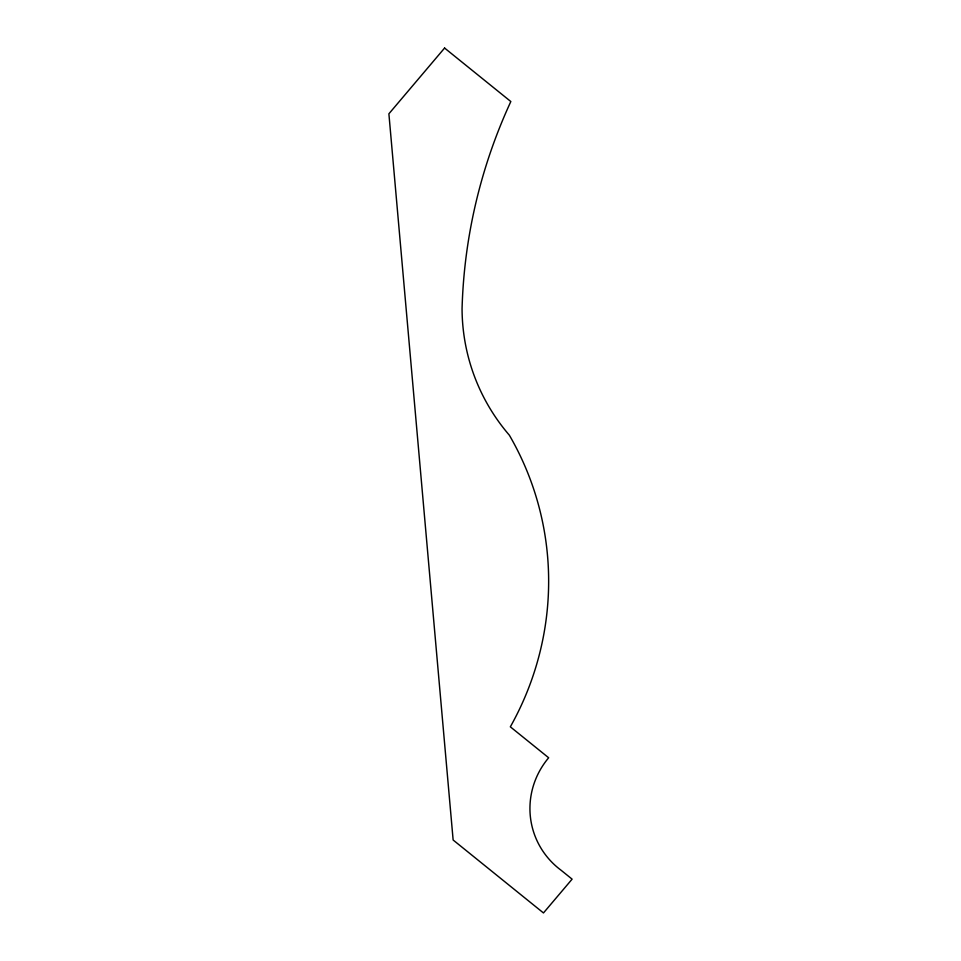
<?xml version="1.0" encoding="UTF-8"?>
<svg xmlns="http://www.w3.org/2000/svg" width="961" height="961" viewBox="0 0 961 961"><rect width="100%" height="100%" fill="white"/><g stroke="black" fill="none" stroke-linecap="round" stroke-linejoin="round"><path stroke-width="1.44" d="M444.583 48.05L388.893 113.794L453.136 840.01L543.47 912.95L572.107 879.147L561.008 870.185A80.544 78.442 -18.8 0 1 548.659 757.773L510.339 726.828A306.042 298.078 -18.8 0 0 509.342 435.177A204.789 199.456 -18.8 0 1 462.061 308.745A545.211 531.013 -18.8 0 1 510.832 101.542L444.583 48.05"/></g></svg>
